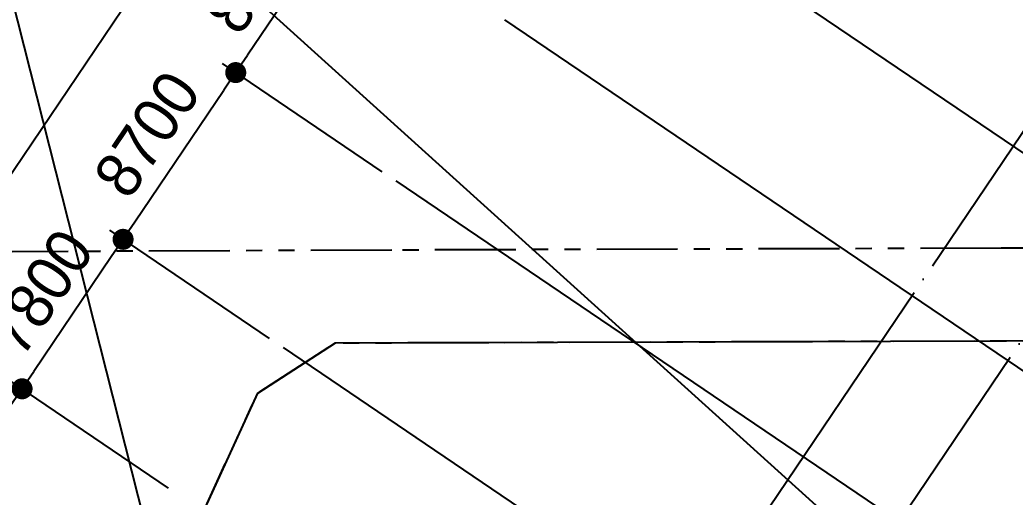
# Model space of a CAD drawing. Header units: millimetres. Extents: x -21000 to 567700, y 435000 to 850800.
# Drawn here: x 42489 to 85541, y 742973 to 763598 of the extents above; entities that cross this region are included whole.
import ezdxf
from ezdxf.xclip import XClip

# ---------------------------------------------------------------- set-up
doc = ezdxf.new("R2010")
doc.units = ezdxf.units.MM
doc.header["$LTSCALE"] = 700
doc.header["$XCLIPFRAME"] = 2
for name, pattern in [('AB_Pbase$0$주차장기둥$0$CEN', [62, 60, -1, 0, -1]), ('AB_Pbase$0$주차장기둥$0$PHANTOMX2', [5, 2.5, -0.5, 0.5, -0.5, 0.5, -0.5]), ('AB_Pbase$0$지하1층 동골조$0$PHANTOMX2', [5, 2.5, -0.5, 0.5, -0.5, 0.5, -0.5])]:
    doc.linetypes.add(name, pattern=pattern)
doc.layers.get('0').update_dxf_attribs({"color": 2})
doc.layers.get('Defpoints').update_dxf_attribs({"color": 171})
for name, color, linetype, plot in [('$0$Defponts', 161, 'Continuous', False), ('AB_Pbase$0$252', 252, 'Continuous', False), ('AB_Pbase$0$DEFPOINT', 247, 'Continuous', False), ('AB_Pbase$0$Defponts', 161, 'Continuous', False), ('AB_Pbase$0$주차장기둥$0$Defpoints1', 235, 'Continuous', False), ('AB_Pbase$0$지하1층 동골조$0$Defpoints1', 235, 'Continuous', False)]:
    doc.layers.add(name, color=color, linetype=linetype, plot=plot)
for name, color, linetype in [('AB_Pbase$0$ELE4', 4, 'Continuous'), ('AB_Pbase$0$HAT', 8, 'Continuous'), ('AB_Pbase$0$주차장기둥$0$CEN_P', 244, 'AB_Pbase$0$주차장기둥$0$CEN'), ('p_구조전체평면도중심선$0$DIM', 7, 'Continuous'), ('p_구조전체평면도중심선$0$SDIM', 4, 'Continuous')]:
    doc.layers.add(name, color=color, linetype=linetype)
doc.styles.add('p_구조전체평면도중심선$0$도면기준$0$울릉도L', font='')
doc.styles.add('p_구조전체평면도중심선$0$돋움', font='')
doc.styles.get('p_구조전체평면도중심선$0$도면기준$0$울릉도L').set_extended_font_data('Dotum')
doc.styles.get('p_구조전체평면도중심선$0$돋움').set_extended_font_data('Dotum')
doc.dimstyles.new('p_구조전체평면도중심선$0$ADIM', dxfattribs={"dimscale": 700, "dimtxt": 3, "dimasz": 1.5, "dimexe": 1, "dimexo": 1, "dimgap": 1, "dimtad": 1, "dimdec": 0, "dimdsep": 46, "dimtxsty": 'p_구조전체평면도중심선$0$돋움', "dimblk1": 'p_구조전체평면도중심선$0$DOT', "dimblk2": 'p_구조전체평면도중심선$0$DOT', "dimsah": 1, "dimcen": 1, "dimdle": 1.5, "dimclrd": 7, "dimclre": 7, "dimclrt": 3, "dimadec": 0, "dimazin": 0, "dimtfac": 1, "dimtdec": 0, "dimtix": 1, "dimtmove": 2, "dimatfit": 3, "dimldrblk": 'p_구조전체평면도중심선$0$_Dot', "dimfxl": 1, "dimtvp": 1, "dimtolj": 1, "dimtzin": 0, "dimarcsym": 0})

# ---------------------------------------------------------------- blocks, each defined once
blk = doc.blocks.new('AB_Pbase$0$지하1층 동골조')
at = {"layer": 'AB_Pbase$0$지하1층 동골조$0$Defpoints1', "linetype": 'AB_Pbase$0$지하1층 동골조$0$PHANTOMX2', "ltscale": 2}
blk.add_lwpolyline([(52267, 63494), (52187, 90404), (52167, 93904), (52146, 102761), (52127, 110574), (48567, 114104), (23777, 114024), (5377, 113964), (-9913, 113924), (-53313, 113794), (-62003, 113764), (-88373, 113684), (-104793, 113614), (-136310, 113504), (-140191, 113489), (-144113, 113474), (-144001, 109661), (-144061, 104495), (-157748, 74845), (-157283, 74624), (-124863, 59764)], dxfattribs=at)
at = {"layer": 'AB_Pbase$0$지하1층 동골조$0$Defpoints1', "linetype": 'AB_Pbase$0$지하1층 동골조$0$PHANTOMX2', "ltscale": 2, "flags": 128}
blk.add_lwpolyline([(0, 0), (-4493, 2074), (-13223, 6074), (-21693, 9954), (-22683, 10404), (-30283, 13894), (-37463, 17184), (-38873, 17844), (-38873, 17844), (-38873, 17844), (-67243, 30854), (-67243, 30854), (-67243, 30854), (-67243, 30854), (-93653, 42974), (-102003, 46794), (-118539, 54372), (-118539, 54372), (-114271, 63671), (-112852, 66775), (-108643, 75944), (-102343, 89664), (-97743, 99704), (-94170, 107502), (-90802, 109673), (-61989, 109764), (-53301, 109794), (-22854, 109885), (-9903, 109924), (5390, 109964), (23790, 110024), (43878, 110089), (48138, 105863), (48146, 102751), (48167, 93888), (48187, 90386), (48257, 66829), (48264, 64277), (46641, 59548)], close=True, dxfattribs=at)
blk = doc.blocks.new('AB_Pbase$0$0228_REV.')
at = {"layer": 'AB_Pbase$0$DEFPOINT'}
blk.add_line((252061, 631748), (239270, 682251), dxfattribs=at)
blk = doc.blocks.new('AB_Pbase$0$주차장기둥$0$cen 1bl 지하')
at = {"layer": 'AB_Pbase$0$주차장기둥$0$CEN_P', "color": 5}
for p, q in [((10740, -9209), (21290, 109668)), ((15721, -9651), (26270, 109226)), ((-2236, 85338), (141910, 72546)), ((-2926, 77568), (141221, 64776)), ((-3668, 69201), (140478, 56409)), ((-4437, 60535), (51626, 55560))]:
    blk.add_line(p, q, dxfattribs=at)
blk = doc.blocks.new('AB_Pbase$0$주차장기둥')
at = {"layer": 'AB_Pbase$0$주차장기둥$0$Defpoints1', "linetype": 'AB_Pbase$0$주차장기둥$0$PHANTOMX2', "ltscale": 2}
blk.add_lwpolyline([(-112215, 123304), (-126143, 146330), (-127963, 149319), (-132543, 156900), (-136583, 163588), (-141453, 164780), (-162661, 151944), (-178402, 142415), (-191487, 134506), (-228621, 112042), (-236055, 107541), (-258617, 93891), (-272655, 85374), (-299614, 69047), (-302933, 67035), (-306287, 65002), (-304227, 61792), (-301618, 57333), (-298079, 24869), (-297567, 24918), (-262124, 28878)], dxfattribs=at)
at = {"rotation": 1.99999810188403}
blk.add_blockref('AB_Pbase$0$주차장기둥$0$cen 1bl 지하', (-253926, 27514), dxfattribs=at)
blk = doc.blocks.new('AB_Pbase$0$CO_102-2-B_B1')
at = {"layer": 'AB_Pbase$0$HAT'}
h = blk.add_hatch(dxfattribs=at)
h.set_pattern_fill('_USER', color=256, scale=300, style=0, double=1, pattern_type=0)
h.set_pattern_definition([(0, (-579431.25, -192254.43), (0, 300), []), (90, (-579431.25, -192254.43), (-300, 3e-14), [])])
h.paths.add_polyline_path([(-87757, -1480), (-87757, -3265)])
edge = h.paths.add_edge_path()
edge.add_line((-90037, -3265), (-87757, -3265))
edge.add_line((-90037, -3265), (-87757, -3265))
blk = doc.blocks.new('AB_Pbase')
at = {"layer": 'AB_Pbase$0$252'}
blk.add_line((202357, 629352), (-212981, 1004411), dxfattribs=at)
at = {"layer": 'AB_Pbase$0$Defponts', "ltscale": 5, "flags": 128}
blk.add_lwpolyline([(34093, 706740), (38302, 715909), (44602, 729629), (52775, 747467), (56144, 749639), (84956, 749729), (93644, 749759), (137042, 749889), (152335, 749929), (170735, 749989), (190824, 750054), (195083, 745828), (195091, 742716), (195112, 733853), (195132, 730352), (195210, 704242)], dxfattribs=at)
for name, p, rotation in [('AB_Pbase$0$주차장기둥', (231893, 539971), 329.0000000345588), ('AB_Pbase$0$0228_REV.', (-203355, 106916), 359.9999999999992), ('AB_Pbase$0$지하1층 동골조', (146945, 639965), 359.9999999999994)]:
    blk.add_blockref(name, p, dxfattribs=dict(rotation=rotation))
at = {"layer": 'AB_Pbase$0$ELE4', "rotation": 325.4314069210062}
blk.add_blockref('AB_Pbase$0$CO_102-2-B_B1', (132971, 704088), dxfattribs=at)
blk = doc.blocks.new('p_구조전체평면도중심선$0$DOT')
at = {"layer": 'p_구조전체평면도중심선$0$SDIM', "color": 0, "linetype": 'ByBlock'}
blk.add_line((-0.5, 0), (-1, 0), dxfattribs=at)
at = {"layer": 'p_구조전체평면도중심선$0$SDIM', "color": 0, "linetype": 'ByBlock', "const_width": 0.5}
blk.add_lwpolyline([(-0.25, 0, 1), (0.25, 0, 1)], format="xyb", close=True, dxfattribs=at)
blk = doc.blocks.new('*D93')
at = {"layer": 'Defpoints', "color": 0, "transparency": 16777216}
for p in [(35047, 69261), (23420, 66984), (30341, 62303)]:
    blk.add_point(p, dxfattribs=at)
at = {"layer": 'p_구조전체평면도중심선$0$DIM', "color": 7, "lineweight": -2, "transparency": 16777216}
for p, q in [((34467, 69653), (27547, 74334)), ((27617, 73188), (23930, 67738)), ((29761, 62695), (22841, 67376))]:
    blk.add_line(p, q, dxfattribs=at)
at = {"layer": 'p_구조전체평면도중심선$0$DIM', "color": 7, "lineweight": -2, "transparency": 16777216, "xscale": 910, "yscale": 910, "zscale": 910}
for p, rotation in [((28126, 73942), 55.92862985335168), ((23420, 66984), 235.9286298533517)]:
    blk.add_blockref('p_구조전체평면도중심선$0$DOT', p, dxfattribs=dict(at, rotation=rotation))
at = {"layer": 'p_구조전체평면도중심선$0$DIM', "color": 3, "transparency": 16777216, "insert": (24381, 71405), "char_height": 1960, "attachment_point": 5, "rotation": 55.9286, "style": 'p_구조전체평면도중심선$0$도면기준$0$울릉도L'}
blk.add_mtext('\\A1;8400', dxfattribs=at)
blk = doc.blocks.new('p_구조전체평면도중심선$0$_Dot')
at = {"color": 0, "linetype": 'ByBlock', "lineweight": -2}
blk.add_line((-0.5, 0), (-1, 0), dxfattribs=at)
at = {"color": 0, "linetype": 'ByBlock', "const_width": 0.5}
blk.add_lwpolyline([(-0.25, 0, 1), (0.25, 0, 1)], format="xyb", close=True, dxfattribs=at)
blk = doc.blocks.new('*D96')
at = {"layer": 'Defpoints', "color": 0, "transparency": 16777216}
for p in [(23420, 66984), (30341, 62303), (25467, 55097)]:
    blk.add_point(p, dxfattribs=at)
at = {"layer": 'p_구조전체평면도중심선$0$DIM', "color": 7, "lineweight": -2, "transparency": 16777216}
for p, q in [((29761, 62695), (22841, 67376)), ((19056, 60531), (22911, 66230)), ((24887, 55489), (17967, 60169))]:
    blk.add_line(p, q, dxfattribs=at)
at = {"layer": 'p_구조전체평면도중심선$0$DIM', "color": 7, "lineweight": -2, "transparency": 16777216, "xscale": 910, "yscale": 910, "zscale": 910}
for p, rotation in [((23420, 66984), 55.92862985288963), ((18547, 59777), 235.9286298528896)]:
    blk.add_blockref('p_구조전체평면도중심선$0$DOT', p, dxfattribs=dict(at, rotation=rotation))
at = {"layer": 'p_구조전체평면도중심선$0$DIM', "color": 3, "transparency": 16777216, "insert": (19591, 64322), "char_height": 1960, "attachment_point": 5, "rotation": 55.9286, "style": 'p_구조전체평면도중심선$0$도면기준$0$울릉도L'}
blk.add_mtext('\\A1;8700', dxfattribs=at)
blk = doc.blocks.new('*D134')
at = {"layer": 'Defpoints', "color": 0, "transparency": 16777216}
for p in [(25467, 55097), (14177, 53316), (21097, 48636)]:
    blk.add_point(p, dxfattribs=at)
at = {"layer": 'p_구조전체평면도중심선$0$DIM', "color": 7, "lineweight": -2, "transparency": 16777216}
for p, q in [((24887, 55489), (17967, 60169)), ((18037, 59023), (14687, 54070)), ((20517, 49028), (13597, 53708))]:
    blk.add_line(p, q, dxfattribs=at)
at = {"layer": 'p_구조전체평면도중심선$0$DIM', "color": 7, "lineweight": -2, "transparency": 16777216, "xscale": 910, "yscale": 910, "zscale": 910}
for p, rotation in [((18547, 59777), 55.92862985316135), ((14177, 53316), 235.9286298531614)]:
    blk.add_blockref('p_구조전체평면도중심선$0$DOT', p, dxfattribs=dict(at, rotation=rotation))
at = {"layer": 'p_구조전체평면도중심선$0$DIM', "color": 3, "transparency": 16777216, "insert": (14969, 57489), "char_height": 1960, "attachment_point": 5, "rotation": 55.9286, "style": 'p_구조전체평면도중심선$0$도면기준$0$울릉도L'}
blk.add_mtext('\\A1;7800', dxfattribs=at)
blk = doc.blocks.new('*D140')
at = {"layer": 'Defpoints', "color": 0, "transparency": 16777216}
for p in [(32563, 90498), (44123, 82680), (-1816, 14757)]:
    blk.add_point(p, dxfattribs=at)
at = {"layer": 'p_구조전체평면도중심선$0$DIM', "color": 7, "lineweight": -2, "transparency": 16777216}
for p, q in [((43543, 83073), (31983, 90890)), ((-12865, 23328), (32053, 89744)), ((-2396, 15149), (-13955, 22966))]:
    blk.add_line(p, q, dxfattribs=at)
at = {"layer": 'p_구조전체평면도중심선$0$DIM', "color": 7, "lineweight": -2, "transparency": 16777216, "xscale": 910, "yscale": 910, "zscale": 910}
for p, rotation in [((32563, 90498), 55.92862985296969), ((-13375, 22574), 235.9286298529697)]:
    blk.add_blockref('p_구조전체평면도중심선$0$DOT', p, dxfattribs=dict(at, rotation=rotation))
at = {"layer": 'p_구조전체평면도중심선$0$DIM', "color": 3, "transparency": 16777216, "insert": (8201, 57478), "char_height": 1960, "attachment_point": 5, "rotation": 55.9286, "style": 'p_구조전체평면도중심선$0$도면기준$0$울릉도L'}
blk.add_mtext('\\A1;82000', dxfattribs=at)
blk = doc.blocks.new('*D142')
at = {"layer": 'Defpoints', "color": 0, "transparency": 16777216}
for p in [(14177, 53316), (21097, 48636), (16391, 41678)]:
    blk.add_point(p, dxfattribs=at)
at = {"layer": 'p_구조전체평면도중심선$0$DIM', "color": 7, "lineweight": -2, "transparency": 16777216}
for p, q in [((20517, 49028), (13597, 53708)), ((9981, 47112), (13667, 52562)), ((15812, 42070), (8891, 46750))]:
    blk.add_line(p, q, dxfattribs=at)
at = {"layer": 'p_구조전체평면도중심선$0$DIM', "color": 7, "lineweight": -2, "transparency": 16777216, "xscale": 910, "yscale": 910, "zscale": 910}
for p, rotation in [((14177, 53316), 55.92862985315999), ((9471, 46358), 235.92862985316)]:
    blk.add_blockref('p_구조전체평면도중심선$0$DOT', p, dxfattribs=dict(at, rotation=rotation))
at = {"layer": 'p_구조전체평면도중심선$0$DIM', "color": 3, "transparency": 16777216, "insert": (10431, 50779), "char_height": 1960, "attachment_point": 5, "rotation": 55.9286, "style": 'p_구조전체평면도중심선$0$도면기준$0$울릉도L'}
blk.add_mtext('\\A1;8400', dxfattribs=at)
blk = doc.blocks.new('p_구조전체평면도중심선')
at = {"layer": 'p_구조전체평면도중심선$0$DIM'}
for p1, p2, distance, picture, middle in [((-1816, 14756.5), (44122.5, 82680.4), 13954.7, '*D140', (8201.3, 57478.1)), ((35046.9, 69261.3), (30341, 62303.2), -8354.7, '*D93', (24380.7, 71404.7)), ((25467, 55096.7), (30341, 62303.2), 8354.7, '*D96', (19590.8, 64322.4)), ((25467, 55096.7), (21097.3, 48635.6), -8354.7, '*D134', (14968.9, 57488.6)), ((16391.4, 41677.6), (21097.3, 48635.6), 8354.7, '*D142', (10431.1, 50779))]:
    dim = blk.add_aligned_dim(p1=p1, p2=p2, distance=distance, dimstyle='p_구조전체평면도중심선$0$ADIM', override={"dimtxt": 2.8, "dimasz": 1.3, "dimtxsty": 'p_구조전체평면도중심선$0$도면기준$0$울릉도L'}, dxfattribs=at)
    dim.commit()
    dim.dimension.update_dxf_attribs({"geometry": picture, "text_midpoint": middle})

msp = doc.modelspace()

# ---------------------------------------------------------------- block references
ref = msp.add_blockref('AB_Pbase', (0, 0))
XClip(ref).set_block_clipping_path([(-0.000000015, 445500.0000000148), (493845.7187941075, 839949.3912975936)])

# ---------------------------------------------------------------- next in the draw order: linework, layer by layer
at = {"layer": '$0$Defponts', "ltscale": 5, "flags": 128}
msp.add_lwpolyline([(34093, 706740), (38302, 715909), (44602, 729629), (52775, 747467), (56144, 749639), (84956, 749729), (93644, 749759), (137042, 749889), (152335, 749929), (170735, 749989), (190824, 750054), (195083, 745828), (195091, 742716), (195112, 733853), (195132, 730352), (195210, 704242)], dxfattribs=at)

# ---------------------------------------------------------------- next in the draw order: block references
msp.add_blockref('p_구조전체평면도중심선', (28406, 694337))

doc.saveas('drawing.dxf')
